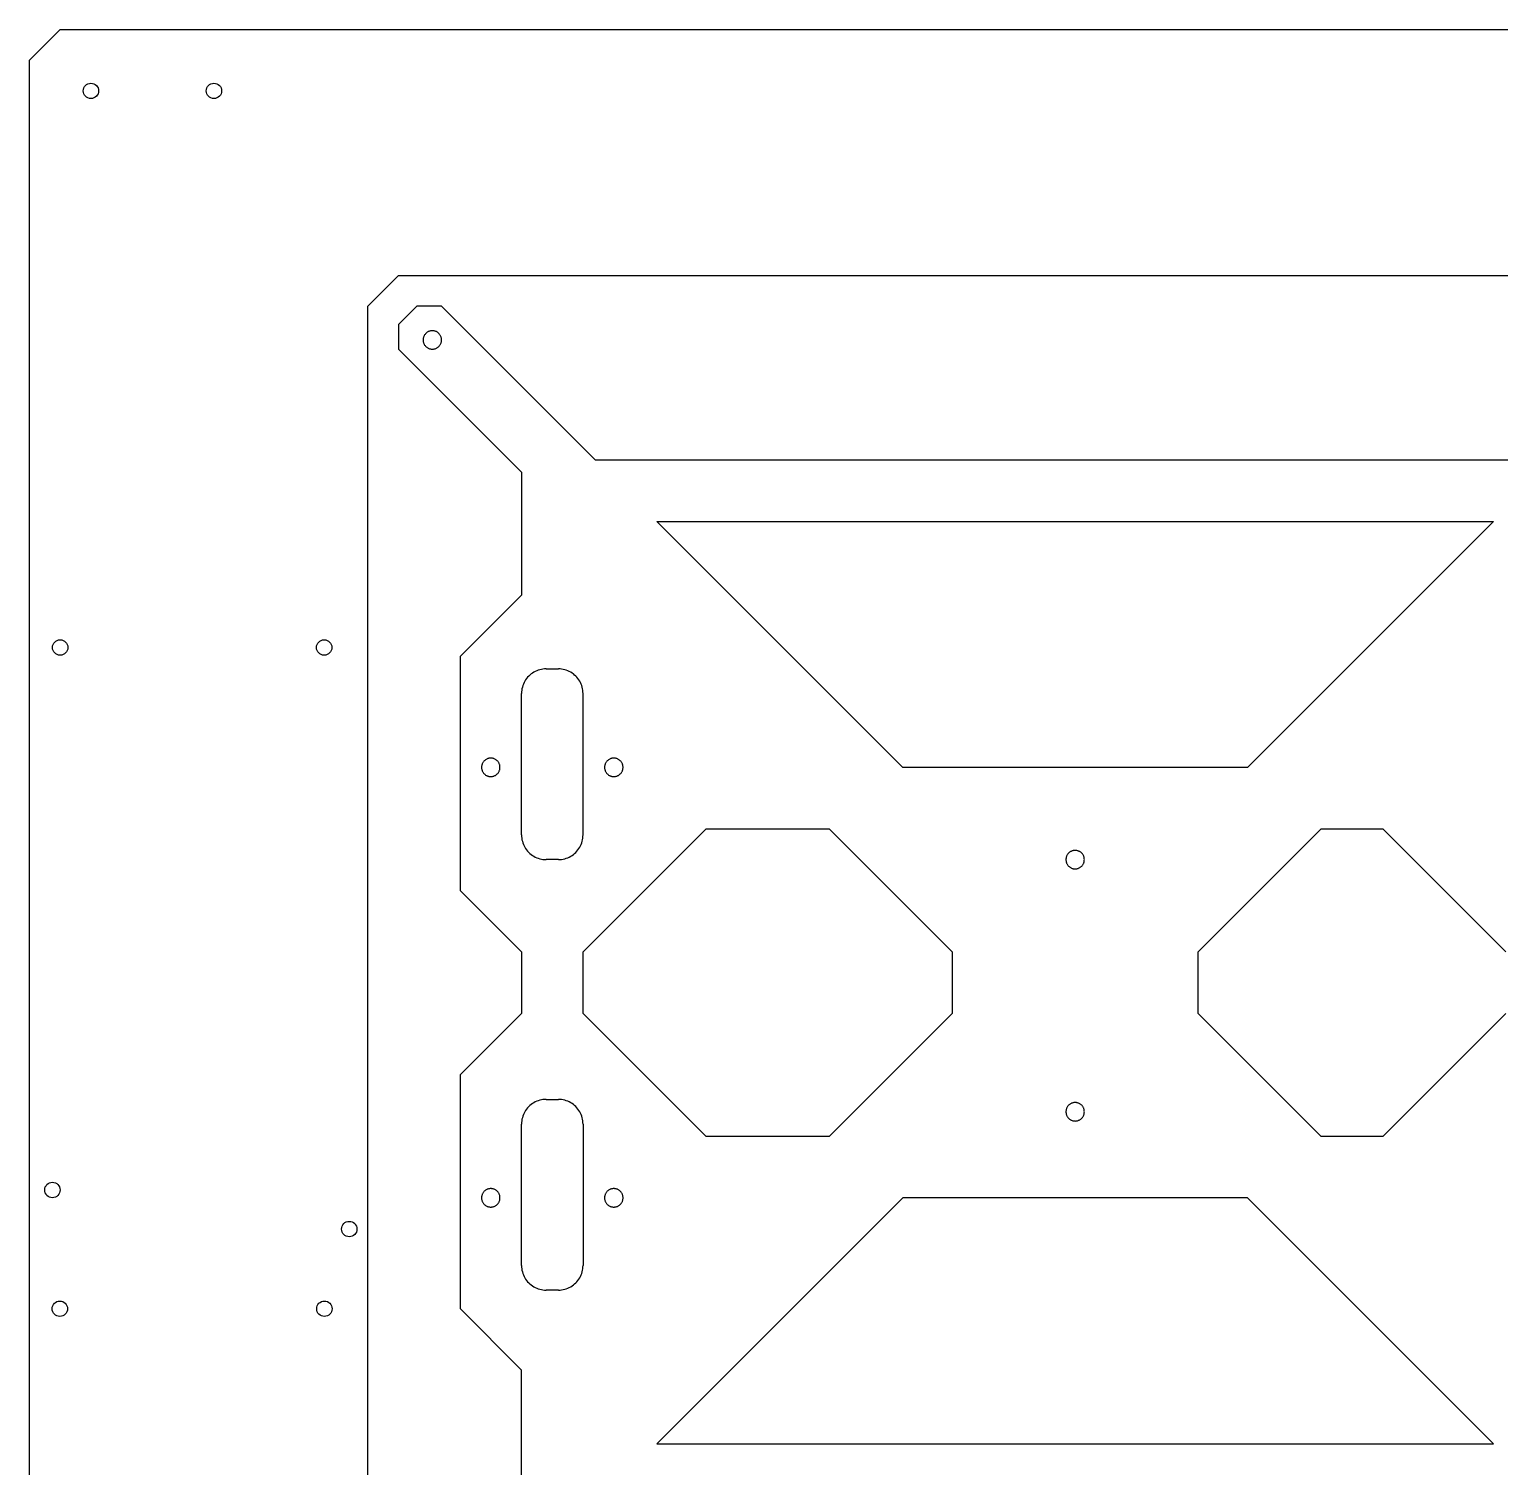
# Model space of a CAD drawing. Header units: millimetres. Extents: x -207 to 207, y -207 to 207.
# Drawn here: x -206.8 to 60.4, y -54.4 to 206.8 of the extents above; entities that cross this region are included whole.
import ezdxf

# ---------------------------------------------------------------- set-up
doc = ezdxf.new("R2010")
doc.units = ezdxf.units.MM
doc.layers.get('0').update_dxf_attribs({"true_color": 0xffffff})

msp = doc.modelspace()

# ---------------------------------------------------------------- linework, layer by layer
for p, q in [((-206.82, 201.23), (-201.23, 206.82)), ((-201.23, 206.82), (201.23, 206.82)), ((-206.82, -201.44), (-206.82, 201.23)), ((-145.33, 156.51), (-139.74, 162.1)), ((-139.74, 162.1), (139.74, 162.1)), ((-145.33, -145.33), (-145.33, 156.51)), ((-136.39, 156.51), (-139.74, 153.16)), ((-131.92, 156.51), (-136.39, 156.51)), ((-131.92, 156.51), (-103.97, 128.56)), ((-139.74, 153.16), (-139.74, 148.69)), ((-135.26, 150.58), (-135.27, 150.47)), ((-135.27, 150.47), (-135.27, 150.36)), ((-135.27, 150.36), (-135.27, 150.25)), ((-135.27, 150.25), (-135.26, 150.14)), ((-135.24, 150.69), (-135.26, 150.58)), ((-135.26, 150.14), (-135.24, 150.04)), ((-135.21, 150.8), (-135.24, 150.69)), ((-135.24, 150.04), (-135.21, 149.93)), ((-135.18, 150.9), (-135.21, 150.8)), ((-135.21, 149.93), (-135.18, 149.82)), ((-135.14, 151), (-135.18, 150.9)), ((-135.18, 149.82), (-135.14, 149.72)), ((-135.1, 151.1), (-135.14, 151)), ((-135.14, 149.72), (-135.1, 149.62)), ((-135.05, 151.2), (-135.1, 151.1)), ((-134.99, 151.29), (-135.05, 151.2)), ((-134.92, 151.38), (-134.99, 151.29)), ((-134.85, 151.47), (-134.92, 151.38)), ((-134.78, 151.55), (-134.85, 151.47)), ((-134.7, 151.62), (-134.78, 151.55)), ((-134.61, 151.69), (-134.7, 151.62)), ((-134.52, 151.76), (-134.61, 151.69)), ((-134.43, 151.81), (-134.52, 151.76)), ((-134.33, 151.87), (-134.43, 151.81)), ((-134.23, 151.91), (-134.33, 151.87)), ((-134.13, 151.95), (-134.23, 151.91)), ((-134.03, 151.98), (-134.13, 151.95)), ((-133.92, 152.01), (-134.03, 151.98)), ((-133.81, 152.02), (-133.92, 152.01)), ((-133.7, 152.04), (-133.81, 152.02)), ((-133.59, 152.04), (-133.7, 152.04)), ((-133.48, 152.04), (-133.59, 152.04)), ((-133.37, 152.02), (-133.48, 152.04)), ((-133.27, 152.01), (-133.37, 152.02)), ((-133.16, 151.98), (-133.27, 152.01)), ((-133.05, 151.95), (-133.16, 151.98)), ((-132.95, 151.91), (-133.05, 151.95)), ((-132.85, 151.87), (-132.95, 151.91)), ((-132.75, 151.81), (-132.85, 151.87)), ((-132.66, 151.76), (-132.75, 151.81)), ((-132.57, 151.69), (-132.66, 151.76)), ((-132.49, 151.62), (-132.57, 151.69)), ((-132.41, 151.55), (-132.49, 151.62)), ((-132.33, 151.47), (-132.41, 151.55)), ((-132.26, 151.38), (-132.33, 151.47)), ((-132.2, 151.29), (-132.26, 151.38)), ((-132.14, 151.2), (-132.2, 151.29)), ((-132.09, 151.1), (-132.14, 151.2)), ((-132.04, 151), (-132.09, 151.1)), ((-132.09, 149.62), (-132.04, 149.72)), ((-132.01, 150.9), (-132.04, 151)), ((-132.04, 149.72), (-132.01, 149.82)), ((-131.97, 150.8), (-132.01, 150.9)), ((-132.01, 149.82), (-131.97, 149.93)), ((-131.95, 150.69), (-131.97, 150.8)), ((-131.97, 149.93), (-131.95, 150.04)), ((-131.93, 150.58), (-131.95, 150.69)), ((-131.95, 150.04), (-131.93, 150.14)), ((-131.92, 150.47), (-131.93, 150.58)), ((-131.93, 150.14), (-131.92, 150.25)), ((-131.92, 150.36), (-131.92, 150.47)), ((-131.92, 150.25), (-131.92, 150.36)), ((-139.74, 148.69), (-117.38, 126.33)), ((-135.1, 149.62), (-135.05, 149.52)), ((-135.05, 149.52), (-134.99, 149.43)), ((-134.99, 149.43), (-134.92, 149.34)), ((-134.92, 149.34), (-134.85, 149.26)), ((-134.85, 149.26), (-134.78, 149.18)), ((-134.78, 149.18), (-134.7, 149.1)), ((-134.7, 149.1), (-134.61, 149.03)), ((-134.61, 149.03), (-134.52, 148.97)), ((-134.52, 148.97), (-134.43, 148.91)), ((-134.43, 148.91), (-134.33, 148.86)), ((-134.33, 148.86), (-134.23, 148.81)), ((-134.23, 148.81), (-134.13, 148.77)), ((-134.13, 148.77), (-134.03, 148.74)), ((-134.03, 148.74), (-133.92, 148.72)), ((-133.92, 148.72), (-133.81, 148.7)), ((-133.81, 148.7), (-133.7, 148.69)), ((-133.7, 148.69), (-133.59, 148.69)), ((-133.59, 148.69), (-133.48, 148.69)), ((-133.48, 148.69), (-133.37, 148.7)), ((-133.37, 148.7), (-133.27, 148.72)), ((-133.27, 148.72), (-133.16, 148.74)), ((-133.16, 148.74), (-133.05, 148.77)), ((-133.05, 148.77), (-132.95, 148.81)), ((-132.95, 148.81), (-132.85, 148.86)), ((-132.85, 148.86), (-132.75, 148.91)), ((-132.75, 148.91), (-132.66, 148.97)), ((-132.66, 148.97), (-132.57, 149.03)), ((-132.57, 149.03), (-132.49, 149.1)), ((-132.49, 149.1), (-132.41, 149.18)), ((-132.41, 149.18), (-132.33, 149.26)), ((-132.33, 149.26), (-132.26, 149.34)), ((-132.26, 149.34), (-132.2, 149.43)), ((-132.2, 149.43), (-132.14, 149.52)), ((-132.14, 149.52), (-132.09, 149.62)), ((-103.97, 128.56), (70.43, 128.56)), ((-117.38, 126.33), (-117.38, 103.97)), ((-92.79, 117.38), (-48.07, 72.67)), ((-92.79, 117.38), (59.25, 117.38)), ((59.25, 117.38), (14.53, 72.67)), ((-117.38, 103.97), (-128.56, 92.79)), ((-128.56, 92.79), (-128.56, 50.31)), ((-116.78, 88.32), (-116.92, 88.07)), ((-116.63, 88.57), (-116.78, 88.32)), ((-116.46, 88.81), (-116.63, 88.57)), ((-116.27, 89.04), (-116.46, 88.81)), ((-116.07, 89.25), (-116.27, 89.04)), ((-115.86, 89.45), (-116.07, 89.25)), ((-115.63, 89.64), (-115.86, 89.45)), ((-115.4, 89.81), (-115.63, 89.64)), ((-115.15, 89.96), (-115.4, 89.81)), ((-114.89, 90.1), (-115.15, 89.96)), ((-114.62, 90.22), (-114.89, 90.1)), ((-114.35, 90.32), (-114.62, 90.22)), ((-114.07, 90.41), (-114.35, 90.32)), ((-113.78, 90.47), (-114.07, 90.41)), ((-113.5, 90.52), (-113.78, 90.47)), ((-113.2, 90.55), (-113.5, 90.52)), ((-112.91, 90.56), (-113.2, 90.55)), ((-112.91, 90.56), (-110.68, 90.56)), ((-110.38, 90.55), (-110.68, 90.56)), ((-110.09, 90.52), (-110.38, 90.55)), ((-109.8, 90.47), (-110.09, 90.52)), ((-109.52, 90.41), (-109.8, 90.47)), ((-109.24, 90.32), (-109.52, 90.41)), ((-108.96, 90.22), (-109.24, 90.32)), ((-108.7, 90.1), (-108.96, 90.22)), ((-108.44, 89.96), (-108.7, 90.1)), ((-108.19, 89.81), (-108.44, 89.96)), ((-107.95, 89.64), (-108.19, 89.81)), ((-107.73, 89.45), (-107.95, 89.64)), ((-107.51, 89.25), (-107.73, 89.45)), ((-107.31, 89.04), (-107.51, 89.25)), ((-107.13, 88.81), (-107.31, 89.04)), ((-106.96, 88.57), (-107.13, 88.81)), ((-106.8, 88.32), (-106.96, 88.57)), ((-106.66, 88.07), (-106.8, 88.32)), ((-117.37, 86.38), (-117.38, 86.09)), ((-117.38, 60.38), (-117.38, 86.09)), ((-117.34, 86.67), (-117.37, 86.38)), ((-117.3, 86.96), (-117.34, 86.67)), ((-117.23, 87.25), (-117.3, 86.96)), ((-117.15, 87.53), (-117.23, 87.25)), ((-117.04, 87.8), (-117.15, 87.53)), ((-116.92, 88.07), (-117.04, 87.8)), ((-106.54, 87.8), (-106.66, 88.07)), ((-106.44, 87.53), (-106.54, 87.8)), ((-106.36, 87.25), (-106.44, 87.53)), ((-106.29, 86.96), (-106.36, 87.25)), ((-106.24, 86.67), (-106.29, 86.96)), ((-106.21, 86.38), (-106.24, 86.67)), ((-106.2, 86.09), (-106.21, 86.38)), ((-106.2, 60.38), (-106.2, 86.09)), ((-124.64, 72.88), (-124.65, 72.78)), ((-124.65, 72.78), (-124.65, 72.67)), ((-124.65, 72.67), (-124.65, 72.56)), ((-124.65, 72.56), (-124.64, 72.45)), ((-124.62, 72.99), (-124.64, 72.88)), ((-124.64, 72.45), (-124.62, 72.34)), ((-124.59, 73.1), (-124.62, 72.99)), ((-124.62, 72.34), (-124.59, 72.23)), ((-124.56, 73.2), (-124.59, 73.1)), ((-124.59, 72.23), (-124.56, 72.13)), ((-124.52, 73.31), (-124.56, 73.2)), ((-124.48, 73.41), (-124.52, 73.31)), ((-124.43, 73.5), (-124.48, 73.41)), ((-124.37, 73.6), (-124.43, 73.5)), ((-124.3, 73.69), (-124.37, 73.6)), ((-124.23, 73.77), (-124.3, 73.69)), ((-124.16, 73.85), (-124.23, 73.77)), ((-124.08, 73.93), (-124.16, 73.85)), ((-123.99, 74), (-124.08, 73.93)), ((-123.9, 74.06), (-123.99, 74)), ((-123.81, 74.12), (-123.9, 74.06)), ((-123.71, 74.17), (-123.81, 74.12)), ((-123.61, 74.22), (-123.71, 74.17)), ((-123.51, 74.25), (-123.61, 74.22)), ((-123.41, 74.29), (-123.51, 74.25)), ((-123.3, 74.31), (-123.41, 74.29)), ((-123.19, 74.33), (-123.3, 74.31)), ((-123.08, 74.34), (-123.19, 74.33)), ((-122.97, 74.34), (-123.08, 74.34)), ((-122.86, 74.34), (-122.97, 74.34)), ((-122.75, 74.33), (-122.86, 74.34)), ((-122.65, 74.31), (-122.75, 74.33)), ((-122.54, 74.29), (-122.65, 74.31)), ((-122.43, 74.25), (-122.54, 74.29)), ((-122.33, 74.22), (-122.43, 74.25)), ((-122.23, 74.17), (-122.33, 74.22)), ((-122.13, 74.12), (-122.23, 74.17)), ((-122.04, 74.06), (-122.13, 74.12)), ((-121.95, 74), (-122.04, 74.06)), ((-121.87, 73.93), (-121.95, 74)), ((-121.79, 73.85), (-121.87, 73.93)), ((-121.71, 73.77), (-121.79, 73.85)), ((-121.64, 73.69), (-121.71, 73.77)), ((-121.58, 73.6), (-121.64, 73.69)), ((-121.52, 73.5), (-121.58, 73.6)), ((-121.47, 73.41), (-121.52, 73.5)), ((-121.42, 73.31), (-121.47, 73.41)), ((-121.38, 73.2), (-121.42, 73.31)), ((-121.35, 73.1), (-121.38, 73.2)), ((-121.38, 72.13), (-121.35, 72.23)), ((-121.33, 72.99), (-121.35, 73.1)), ((-121.35, 72.23), (-121.33, 72.34)), ((-121.31, 72.88), (-121.33, 72.99)), ((-121.33, 72.34), (-121.31, 72.45)), ((-121.3, 72.78), (-121.31, 72.88)), ((-121.31, 72.45), (-121.3, 72.56)), ((-121.3, 72.67), (-121.3, 72.78)), ((-121.3, 72.56), (-121.3, 72.67)), ((-102.28, 72.88), (-102.29, 72.78)), ((-102.29, 72.78), (-102.29, 72.67)), ((-102.29, 72.67), (-102.29, 72.56)), ((-102.29, 72.56), (-102.28, 72.45)), ((-102.26, 72.99), (-102.28, 72.88)), ((-102.28, 72.45), (-102.26, 72.34)), ((-102.23, 73.1), (-102.26, 72.99)), ((-102.26, 72.34), (-102.23, 72.23)), ((-102.2, 73.2), (-102.23, 73.1)), ((-102.23, 72.23), (-102.2, 72.13)), ((-102.16, 73.31), (-102.2, 73.2)), ((-102.12, 73.41), (-102.16, 73.31)), ((-102.07, 73.5), (-102.12, 73.41)), ((-102.01, 73.6), (-102.07, 73.5)), ((-101.94, 73.69), (-102.01, 73.6)), ((-101.87, 73.77), (-101.94, 73.69)), ((-101.8, 73.85), (-101.87, 73.77)), ((-101.72, 73.93), (-101.8, 73.85)), ((-101.63, 74), (-101.72, 73.93)), ((-101.55, 74.06), (-101.63, 74)), ((-101.45, 74.12), (-101.55, 74.06)), ((-101.36, 74.17), (-101.45, 74.12)), ((-101.26, 74.22), (-101.36, 74.17)), ((-101.15, 74.25), (-101.26, 74.22)), ((-101.05, 74.29), (-101.15, 74.25)), ((-100.94, 74.31), (-101.05, 74.29)), ((-100.83, 74.33), (-100.94, 74.31)), ((-100.72, 74.34), (-100.83, 74.33)), ((-100.61, 74.34), (-100.72, 74.34)), ((-100.5, 74.34), (-100.61, 74.34)), ((-100.4, 74.33), (-100.5, 74.34)), ((-100.29, 74.31), (-100.4, 74.33)), ((-100.18, 74.29), (-100.29, 74.31)), ((-100.08, 74.25), (-100.18, 74.29)), ((-99.97, 74.22), (-100.08, 74.25)), ((-99.87, 74.17), (-99.97, 74.22)), ((-99.78, 74.12), (-99.87, 74.17)), ((-99.68, 74.06), (-99.78, 74.12)), ((-99.59, 74), (-99.68, 74.06)), ((-99.51, 73.93), (-99.59, 74)), ((-99.43, 73.85), (-99.51, 73.93)), ((-99.35, 73.77), (-99.43, 73.85)), ((-99.28, 73.69), (-99.35, 73.77)), ((-99.22, 73.6), (-99.28, 73.69)), ((-99.16, 73.5), (-99.22, 73.6)), ((-99.11, 73.41), (-99.16, 73.5)), ((-99.06, 73.31), (-99.11, 73.41)), ((-99.03, 73.2), (-99.06, 73.31)), ((-98.99, 73.1), (-99.03, 73.2)), ((-99.03, 72.13), (-98.99, 72.23)), ((-98.97, 72.99), (-98.99, 73.1)), ((-98.99, 72.23), (-98.97, 72.34)), ((-98.95, 72.88), (-98.97, 72.99)), ((-98.97, 72.34), (-98.95, 72.45)), ((-98.94, 72.78), (-98.95, 72.88)), ((-98.95, 72.45), (-98.94, 72.56)), ((-98.94, 72.67), (-98.94, 72.78)), ((-98.94, 72.56), (-98.94, 72.67)), ((14.53, 72.67), (-48.07, 72.67)), ((-124.56, 72.13), (-124.52, 72.02)), ((-124.52, 72.02), (-124.48, 71.92)), ((-124.48, 71.92), (-124.43, 71.83)), ((-124.43, 71.83), (-124.37, 71.73)), ((-124.37, 71.73), (-124.3, 71.64)), ((-124.3, 71.64), (-124.23, 71.56)), ((-124.23, 71.56), (-124.16, 71.48)), ((-124.16, 71.48), (-124.08, 71.41)), ((-124.08, 71.41), (-123.99, 71.34)), ((-123.99, 71.34), (-123.9, 71.27)), ((-123.9, 71.27), (-123.81, 71.21)), ((-123.81, 71.21), (-123.71, 71.16)), ((-123.71, 71.16), (-123.61, 71.12)), ((-123.61, 71.12), (-123.51, 71.08)), ((-123.51, 71.08), (-123.41, 71.05)), ((-123.41, 71.05), (-123.3, 71.02)), ((-123.3, 71.02), (-123.19, 71)), ((-123.19, 71), (-123.08, 70.99)), ((-123.08, 70.99), (-122.97, 70.99)), ((-122.97, 70.99), (-122.86, 70.99)), ((-122.86, 70.99), (-122.75, 71)), ((-122.75, 71), (-122.65, 71.02)), ((-122.65, 71.02), (-122.54, 71.05)), ((-122.54, 71.05), (-122.43, 71.08)), ((-122.43, 71.08), (-122.33, 71.12)), ((-122.33, 71.12), (-122.23, 71.16)), ((-122.23, 71.16), (-122.13, 71.21)), ((-122.13, 71.21), (-122.04, 71.27)), ((-122.04, 71.27), (-121.95, 71.34)), ((-121.95, 71.34), (-121.87, 71.41)), ((-121.87, 71.41), (-121.79, 71.48)), ((-121.79, 71.48), (-121.71, 71.56)), ((-121.71, 71.56), (-121.64, 71.64)), ((-121.64, 71.64), (-121.58, 71.73)), ((-121.58, 71.73), (-121.52, 71.83)), ((-121.52, 71.83), (-121.47, 71.92)), ((-121.47, 71.92), (-121.42, 72.02)), ((-121.42, 72.02), (-121.38, 72.13)), ((-102.2, 72.13), (-102.16, 72.02)), ((-102.16, 72.02), (-102.12, 71.92)), ((-102.12, 71.92), (-102.07, 71.83)), ((-102.07, 71.83), (-102.01, 71.73)), ((-102.01, 71.73), (-101.94, 71.64)), ((-101.94, 71.64), (-101.87, 71.56)), ((-101.87, 71.56), (-101.8, 71.48)), ((-101.8, 71.48), (-101.72, 71.41)), ((-101.72, 71.41), (-101.63, 71.34)), ((-101.63, 71.34), (-101.55, 71.27)), ((-101.55, 71.27), (-101.45, 71.21)), ((-101.45, 71.21), (-101.36, 71.16)), ((-101.36, 71.16), (-101.26, 71.12)), ((-101.26, 71.12), (-101.15, 71.08)), ((-101.15, 71.08), (-101.05, 71.05)), ((-101.05, 71.05), (-100.94, 71.02)), ((-100.94, 71.02), (-100.83, 71)), ((-100.83, 71), (-100.72, 70.99)), ((-100.72, 70.99), (-100.61, 70.99)), ((-100.61, 70.99), (-100.5, 70.99)), ((-100.5, 70.99), (-100.4, 71)), ((-100.4, 71), (-100.29, 71.02)), ((-100.29, 71.02), (-100.18, 71.05)), ((-100.18, 71.05), (-100.08, 71.08)), ((-100.08, 71.08), (-99.97, 71.12)), ((-99.97, 71.12), (-99.87, 71.16)), ((-99.87, 71.16), (-99.78, 71.21)), ((-99.78, 71.21), (-99.68, 71.27)), ((-99.68, 71.27), (-99.59, 71.34)), ((-99.59, 71.34), (-99.51, 71.41)), ((-99.51, 71.41), (-99.43, 71.48)), ((-99.43, 71.48), (-99.35, 71.56)), ((-99.35, 71.56), (-99.28, 71.64)), ((-99.28, 71.64), (-99.22, 71.73)), ((-99.22, 71.73), (-99.16, 71.83)), ((-99.16, 71.83), (-99.11, 71.92)), ((-99.11, 71.92), (-99.06, 72.02)), ((-99.06, 72.02), (-99.03, 72.13)), ((-106.2, 39.13), (-83.85, 61.49)), ((-83.85, 61.49), (-61.49, 61.49)), ((-61.49, 61.49), (-39.13, 39.13)), ((5.59, 39.13), (27.95, 61.49)), ((27.95, 61.49), (39.13, 61.49)), ((39.13, 61.49), (61.49, 39.13)), ((-117.38, 60.38), (-117.37, 60.08)), ((-117.37, 60.08), (-117.34, 59.79)), ((-117.34, 59.79), (-117.3, 59.5)), ((-117.3, 59.5), (-117.23, 59.22)), ((-117.23, 59.22), (-117.15, 58.94)), ((-117.15, 58.94), (-117.04, 58.67)), ((-106.54, 58.67), (-106.44, 58.94)), ((-106.44, 58.94), (-106.36, 59.22)), ((-106.36, 59.22), (-106.29, 59.5)), ((-106.29, 59.5), (-106.24, 59.79)), ((-106.24, 59.79), (-106.21, 60.08)), ((-106.21, 60.08), (-106.2, 60.38)), ((-117.04, 58.67), (-116.92, 58.4)), ((-116.92, 58.4), (-116.78, 58.14)), ((-116.78, 58.14), (-116.63, 57.89)), ((-116.63, 57.89), (-116.46, 57.65)), ((-116.46, 57.65), (-116.27, 57.43)), ((-116.27, 57.43), (-116.07, 57.21)), ((-116.07, 57.21), (-115.86, 57.01)), ((-115.86, 57.01), (-115.63, 56.83)), ((-115.63, 56.83), (-115.4, 56.66)), ((-115.4, 56.66), (-115.15, 56.5)), ((-115.15, 56.5), (-114.89, 56.37)), ((-114.89, 56.37), (-114.62, 56.25)), ((-114.62, 56.25), (-114.35, 56.14)), ((-114.35, 56.14), (-114.07, 56.06)), ((-109.52, 56.06), (-109.24, 56.14)), ((-109.24, 56.14), (-108.96, 56.25)), ((-108.96, 56.25), (-108.7, 56.37)), ((-108.7, 56.37), (-108.44, 56.5)), ((-108.44, 56.5), (-108.19, 56.66)), ((-108.19, 56.66), (-107.95, 56.83)), ((-107.95, 56.83), (-107.73, 57.01)), ((-107.73, 57.01), (-107.51, 57.21)), ((-107.51, 57.21), (-107.31, 57.43)), ((-107.31, 57.43), (-107.13, 57.65)), ((-107.13, 57.65), (-106.96, 57.89)), ((-106.96, 57.89), (-106.8, 58.14)), ((-106.8, 58.14), (-106.66, 58.4)), ((-106.66, 58.4), (-106.54, 58.67)), ((-18.43, 56.12), (-18.44, 56.01)), ((-18.41, 56.22), (-18.43, 56.12)), ((-18.39, 56.33), (-18.41, 56.22)), ((-18.36, 56.44), (-18.39, 56.33)), ((-18.32, 56.54), (-18.36, 56.44)), ((-18.27, 56.64), (-18.32, 56.54)), ((-18.22, 56.74), (-18.27, 56.64)), ((-18.16, 56.83), (-18.22, 56.74)), ((-18.1, 56.92), (-18.16, 56.83)), ((-18.03, 57), (-18.1, 56.92)), ((-17.95, 57.08), (-18.03, 57)), ((-17.87, 57.16), (-17.95, 57.08)), ((-17.79, 57.23), (-17.87, 57.16)), ((-17.7, 57.29), (-17.79, 57.23)), ((-17.61, 57.35), (-17.7, 57.29)), ((-17.51, 57.4), (-17.61, 57.35)), ((-17.41, 57.45), (-17.51, 57.4)), ((-17.31, 57.48), (-17.41, 57.45)), ((-17.2, 57.52), (-17.31, 57.48)), ((-17.1, 57.54), (-17.2, 57.52)), ((-16.99, 57.56), (-17.1, 57.54)), ((-16.88, 57.57), (-16.99, 57.56)), ((-16.77, 57.57), (-16.88, 57.57)), ((-16.66, 57.57), (-16.77, 57.57)), ((-16.55, 57.56), (-16.66, 57.57)), ((-16.44, 57.54), (-16.55, 57.56)), ((-16.34, 57.52), (-16.44, 57.54)), ((-16.23, 57.48), (-16.34, 57.52)), ((-16.13, 57.45), (-16.23, 57.48)), ((-16.03, 57.4), (-16.13, 57.45)), ((-15.93, 57.35), (-16.03, 57.4)), ((-15.84, 57.29), (-15.93, 57.35)), ((-15.75, 57.23), (-15.84, 57.29)), ((-15.66, 57.16), (-15.75, 57.23)), ((-15.58, 57.08), (-15.66, 57.16)), ((-15.51, 57), (-15.58, 57.08)), ((-15.44, 56.92), (-15.51, 57)), ((-15.37, 56.83), (-15.44, 56.92)), ((-15.32, 56.74), (-15.37, 56.83)), ((-15.27, 56.64), (-15.32, 56.74)), ((-15.22, 56.54), (-15.27, 56.64)), ((-15.18, 56.44), (-15.22, 56.54)), ((-15.15, 56.33), (-15.18, 56.44)), ((-15.12, 56.22), (-15.15, 56.33)), ((-15.11, 56.12), (-15.12, 56.22)), ((-15.1, 56.01), (-15.11, 56.12)), ((-114.07, 56.06), (-113.78, 55.99)), ((-113.78, 55.99), (-113.5, 55.94)), ((-113.5, 55.94), (-113.2, 55.91)), ((-113.2, 55.91), (-112.91, 55.9)), ((-110.68, 55.9), (-112.91, 55.9)), ((-110.68, 55.9), (-110.38, 55.91)), ((-110.38, 55.91), (-110.09, 55.94)), ((-110.09, 55.94), (-109.8, 55.99)), ((-109.8, 55.99), (-109.52, 56.06)), ((-18.44, 56.01), (-18.45, 55.9)), ((-18.45, 55.9), (-18.44, 55.79)), ((-18.44, 55.79), (-18.43, 55.68)), ((-18.43, 55.68), (-18.41, 55.57)), ((-18.41, 55.57), (-18.39, 55.46)), ((-18.39, 55.46), (-18.36, 55.36)), ((-18.36, 55.36), (-18.32, 55.26)), ((-18.32, 55.26), (-18.27, 55.16)), ((-18.27, 55.16), (-18.22, 55.06)), ((-18.22, 55.06), (-18.16, 54.97)), ((-18.16, 54.97), (-18.1, 54.88)), ((-18.1, 54.88), (-18.03, 54.79)), ((-18.03, 54.79), (-17.95, 54.71)), ((-17.95, 54.71), (-17.87, 54.64)), ((-17.87, 54.64), (-17.79, 54.57)), ((-17.79, 54.57), (-17.7, 54.5)), ((-17.7, 54.5), (-17.61, 54.44)), ((-17.61, 54.44), (-17.51, 54.39)), ((-17.51, 54.39), (-17.41, 54.35)), ((-17.41, 54.35), (-17.31, 54.31)), ((-17.31, 54.31), (-17.2, 54.28)), ((-17.2, 54.28), (-17.1, 54.25)), ((-17.1, 54.25), (-16.99, 54.23)), ((-16.99, 54.23), (-16.88, 54.22)), ((-16.88, 54.22), (-16.77, 54.22)), ((-16.77, 54.22), (-16.66, 54.22)), ((-16.66, 54.22), (-16.55, 54.23)), ((-16.55, 54.23), (-16.44, 54.25)), ((-16.44, 54.25), (-16.34, 54.28)), ((-16.34, 54.28), (-16.23, 54.31)), ((-16.23, 54.31), (-16.13, 54.35)), ((-16.13, 54.35), (-16.03, 54.39)), ((-16.03, 54.39), (-15.93, 54.44)), ((-15.93, 54.44), (-15.84, 54.5)), ((-15.84, 54.5), (-15.75, 54.57)), ((-15.75, 54.57), (-15.66, 54.64)), ((-15.66, 54.64), (-15.58, 54.71)), ((-15.58, 54.71), (-15.51, 54.79)), ((-15.51, 54.79), (-15.44, 54.88)), ((-15.44, 54.88), (-15.37, 54.97)), ((-15.37, 54.97), (-15.32, 55.06)), ((-15.32, 55.06), (-15.27, 55.16)), ((-15.27, 55.16), (-15.22, 55.26)), ((-15.22, 55.26), (-15.18, 55.36)), ((-15.18, 55.36), (-15.15, 55.46)), ((-15.15, 55.46), (-15.12, 55.57)), ((-15.12, 55.57), (-15.11, 55.68)), ((-15.11, 55.68), (-15.1, 55.79)), ((-15.09, 55.9), (-15.1, 56.01)), ((-15.1, 55.79), (-15.09, 55.9)), ((-128.56, 50.31), (-117.38, 39.13)), ((-117.38, 39.13), (-117.38, 27.95)), ((-106.2, 27.95), (-106.2, 39.13)), ((-39.13, 39.13), (-39.13, 27.95)), ((5.59, 27.95), (5.59, 39.13)), ((-117.38, 27.95), (-128.56, 16.77)), ((-83.85, 5.59), (-106.2, 27.95)), ((-39.13, 27.95), (-61.49, 5.59)), ((27.95, 5.59), (5.59, 27.95)), ((61.49, 27.95), (39.13, 5.59)), ((-128.56, 16.77), (-128.56, -25.71)), ((-116.27, 10.77), (-116.46, 10.55)), ((-116.07, 10.99), (-116.27, 10.77)), ((-115.86, 11.19), (-116.07, 10.99)), ((-115.63, 11.37), (-115.86, 11.19)), ((-115.4, 11.54), (-115.63, 11.37)), ((-115.15, 11.7), (-115.4, 11.54)), ((-114.89, 11.84), (-115.15, 11.7)), ((-114.62, 11.96), (-114.89, 11.84)), ((-114.35, 12.06), (-114.62, 11.96)), ((-114.07, 12.14), (-114.35, 12.06)), ((-113.78, 12.21), (-114.07, 12.14)), ((-113.5, 12.26), (-113.78, 12.21)), ((-113.2, 12.29), (-113.5, 12.26)), ((-112.91, 12.3), (-113.2, 12.29)), ((-112.91, 12.3), (-110.68, 12.3)), ((-110.38, 12.29), (-110.68, 12.3)), ((-110.09, 12.26), (-110.38, 12.29)), ((-109.8, 12.21), (-110.09, 12.26)), ((-109.52, 12.14), (-109.8, 12.21)), ((-109.24, 12.06), (-109.52, 12.14)), ((-108.96, 11.96), (-109.24, 12.06)), ((-108.7, 11.84), (-108.96, 11.96)), ((-108.44, 11.7), (-108.7, 11.84)), ((-108.19, 11.54), (-108.44, 11.7)), ((-107.95, 11.37), (-108.19, 11.54)), ((-107.73, 11.19), (-107.95, 11.37)), ((-107.51, 10.99), (-107.73, 11.19)), ((-107.31, 10.77), (-107.51, 10.99)), ((-107.13, 10.55), (-107.31, 10.77)), ((-18.32, 10.7), (-18.36, 10.6)), ((-18.27, 10.8), (-18.32, 10.7)), ((-18.22, 10.9), (-18.27, 10.8)), ((-18.16, 10.99), (-18.22, 10.9)), ((-18.1, 11.08), (-18.16, 10.99)), ((-18.03, 11.17), (-18.1, 11.08)), ((-17.95, 11.25), (-18.03, 11.17)), ((-17.87, 11.32), (-17.95, 11.25)), ((-17.79, 11.39), (-17.87, 11.32)), ((-17.7, 11.46), (-17.79, 11.39)), ((-17.61, 11.51), (-17.7, 11.46)), ((-17.51, 11.57), (-17.61, 11.51)), ((-17.41, 11.61), (-17.51, 11.57)), ((-17.31, 11.65), (-17.41, 11.61)), ((-17.2, 11.68), (-17.31, 11.65)), ((-17.1, 11.71), (-17.2, 11.68)), ((-16.99, 11.72), (-17.1, 11.71)), ((-16.88, 11.73), (-16.99, 11.72)), ((-16.77, 11.74), (-16.88, 11.73)), ((-16.66, 11.73), (-16.77, 11.74)), ((-16.55, 11.72), (-16.66, 11.73)), ((-16.44, 11.71), (-16.55, 11.72)), ((-16.34, 11.68), (-16.44, 11.71)), ((-16.23, 11.65), (-16.34, 11.68)), ((-16.13, 11.61), (-16.23, 11.65)), ((-16.03, 11.57), (-16.13, 11.61)), ((-15.93, 11.51), (-16.03, 11.57)), ((-15.84, 11.46), (-15.93, 11.51)), ((-15.75, 11.39), (-15.84, 11.46)), ((-15.66, 11.32), (-15.75, 11.39)), ((-15.58, 11.25), (-15.66, 11.32)), ((-15.51, 11.17), (-15.58, 11.25)), ((-15.44, 11.08), (-15.51, 11.17)), ((-15.37, 10.99), (-15.44, 11.08)), ((-15.32, 10.9), (-15.37, 10.99)), ((-15.27, 10.8), (-15.32, 10.9)), ((-15.22, 10.7), (-15.27, 10.8)), ((-15.18, 10.6), (-15.22, 10.7)), ((-117.37, 8.12), (-117.38, 7.83)), ((-117.34, 8.41), (-117.37, 8.12)), ((-117.3, 8.7), (-117.34, 8.41)), ((-117.23, 8.98), (-117.3, 8.7)), ((-117.15, 9.26), (-117.23, 8.98)), ((-117.04, 9.54), (-117.15, 9.26)), ((-116.92, 9.8), (-117.04, 9.54)), ((-116.78, 10.06), (-116.92, 9.8)), ((-116.63, 10.31), (-116.78, 10.06)), ((-116.46, 10.55), (-116.63, 10.31)), ((-106.96, 10.31), (-107.13, 10.55)), ((-106.8, 10.06), (-106.96, 10.31)), ((-106.66, 9.8), (-106.8, 10.06)), ((-106.54, 9.54), (-106.66, 9.8)), ((-106.44, 9.26), (-106.54, 9.54)), ((-106.36, 8.98), (-106.44, 9.26)), ((-106.29, 8.7), (-106.36, 8.98)), ((-106.24, 8.41), (-106.29, 8.7)), ((-106.21, 8.12), (-106.24, 8.41)), ((-106.2, 7.83), (-106.21, 8.12)), ((-18.44, 10.17), (-18.45, 10.06)), ((-18.45, 10.06), (-18.44, 9.95)), ((-18.43, 10.28), (-18.44, 10.17)), ((-18.44, 9.95), (-18.43, 9.84)), ((-18.41, 10.39), (-18.43, 10.28)), ((-18.43, 9.84), (-18.41, 9.73)), ((-18.39, 10.5), (-18.41, 10.39)), ((-18.41, 9.73), (-18.39, 9.63)), ((-18.36, 10.6), (-18.39, 10.5)), ((-18.39, 9.63), (-18.36, 9.52)), ((-18.36, 9.52), (-18.32, 9.42)), ((-18.32, 9.42), (-18.27, 9.32)), ((-18.27, 9.32), (-18.22, 9.22)), ((-18.22, 9.22), (-18.16, 9.13)), ((-18.16, 9.13), (-18.1, 9.04)), ((-18.1, 9.04), (-18.03, 8.96)), ((-18.03, 8.96), (-17.95, 8.88)), ((-17.95, 8.88), (-17.87, 8.8)), ((-17.87, 8.8), (-17.79, 8.73)), ((-17.79, 8.73), (-17.7, 8.67)), ((-17.7, 8.67), (-17.61, 8.61)), ((-17.61, 8.61), (-17.51, 8.56)), ((-17.51, 8.56), (-17.41, 8.51)), ((-17.41, 8.51), (-17.31, 8.47)), ((-17.31, 8.47), (-17.2, 8.44)), ((-17.2, 8.44), (-17.1, 8.42)), ((-17.1, 8.42), (-16.99, 8.4)), ((-16.99, 8.4), (-16.88, 8.39)), ((-16.88, 8.39), (-16.77, 8.38)), ((-16.77, 8.38), (-16.66, 8.39)), ((-16.66, 8.39), (-16.55, 8.4)), ((-16.55, 8.4), (-16.44, 8.42)), ((-16.44, 8.42), (-16.34, 8.44)), ((-16.34, 8.44), (-16.23, 8.47)), ((-16.23, 8.47), (-16.13, 8.51)), ((-16.13, 8.51), (-16.03, 8.56)), ((-16.03, 8.56), (-15.93, 8.61)), ((-15.93, 8.61), (-15.84, 8.67)), ((-15.84, 8.67), (-15.75, 8.73)), ((-15.75, 8.73), (-15.66, 8.8)), ((-15.66, 8.8), (-15.58, 8.88)), ((-15.58, 8.88), (-15.51, 8.96)), ((-15.51, 8.96), (-15.44, 9.04)), ((-15.44, 9.04), (-15.37, 9.13)), ((-15.37, 9.13), (-15.32, 9.22)), ((-15.32, 9.22), (-15.27, 9.32)), ((-15.27, 9.32), (-15.22, 9.42)), ((-15.22, 9.42), (-15.18, 9.52)), ((-15.15, 10.5), (-15.18, 10.6)), ((-15.18, 9.52), (-15.15, 9.63)), ((-15.12, 10.39), (-15.15, 10.5)), ((-15.15, 9.63), (-15.12, 9.73)), ((-15.11, 10.28), (-15.12, 10.39)), ((-15.12, 9.73), (-15.11, 9.84)), ((-15.1, 10.17), (-15.11, 10.28)), ((-15.11, 9.84), (-15.1, 9.95)), ((-15.09, 10.06), (-15.1, 10.17)), ((-15.1, 9.95), (-15.09, 10.06)), ((-117.38, -17.89), (-117.38, 7.83)), ((-106.2, 7.83), (-106.2, -17.89)), ((-61.49, 5.59), (-83.85, 5.59)), ((39.13, 5.59), (27.95, 5.59)), ((-124.62, -5.26), (-124.64, -5.37)), ((-124.59, -5.16), (-124.62, -5.26)), ((-124.56, -5.05), (-124.59, -5.16)), ((-124.52, -4.95), (-124.56, -5.05)), ((-124.48, -4.85), (-124.52, -4.95)), ((-124.43, -4.75), (-124.48, -4.85)), ((-124.37, -4.66), (-124.43, -4.75)), ((-124.3, -4.57), (-124.37, -4.66)), ((-124.23, -4.48), (-124.3, -4.57)), ((-124.16, -4.4), (-124.23, -4.48)), ((-124.08, -4.33), (-124.16, -4.4)), ((-123.99, -4.26), (-124.08, -4.33)), ((-123.9, -4.2), (-123.99, -4.26)), ((-123.81, -4.14), (-123.9, -4.2)), ((-123.71, -4.09), (-123.81, -4.14)), ((-123.61, -4.04), (-123.71, -4.09)), ((-123.51, -4), (-123.61, -4.04)), ((-123.41, -3.97), (-123.51, -4)), ((-123.3, -3.94), (-123.41, -3.97)), ((-123.19, -3.93), (-123.3, -3.94)), ((-123.08, -3.92), (-123.19, -3.93)), ((-122.97, -3.91), (-123.08, -3.92)), ((-122.86, -3.92), (-122.97, -3.91)), ((-122.75, -3.93), (-122.86, -3.92)), ((-122.65, -3.94), (-122.75, -3.93)), ((-122.54, -3.97), (-122.65, -3.94)), ((-122.43, -4), (-122.54, -3.97)), ((-122.33, -4.04), (-122.43, -4)), ((-122.23, -4.09), (-122.33, -4.04)), ((-122.13, -4.14), (-122.23, -4.09)), ((-122.04, -4.2), (-122.13, -4.14)), ((-121.95, -4.26), (-122.04, -4.2)), ((-121.87, -4.33), (-121.95, -4.26)), ((-121.79, -4.4), (-121.87, -4.33)), ((-121.71, -4.48), (-121.79, -4.4)), ((-121.64, -4.57), (-121.71, -4.48)), ((-121.58, -4.66), (-121.64, -4.57)), ((-121.52, -4.75), (-121.58, -4.66)), ((-121.47, -4.85), (-121.52, -4.75)), ((-121.42, -4.95), (-121.47, -4.85)), ((-121.38, -5.05), (-121.42, -4.95)), ((-121.35, -5.16), (-121.38, -5.05)), ((-121.33, -5.26), (-121.35, -5.16)), ((-121.31, -5.37), (-121.33, -5.26)), ((-102.26, -5.26), (-102.28, -5.37)), ((-102.23, -5.16), (-102.26, -5.26)), ((-102.2, -5.05), (-102.23, -5.16)), ((-102.16, -4.95), (-102.2, -5.05)), ((-102.12, -4.85), (-102.16, -4.95)), ((-102.07, -4.75), (-102.12, -4.85)), ((-102.01, -4.66), (-102.07, -4.75)), ((-101.94, -4.57), (-102.01, -4.66)), ((-101.87, -4.48), (-101.94, -4.57)), ((-101.8, -4.4), (-101.87, -4.48)), ((-101.72, -4.33), (-101.8, -4.4)), ((-101.63, -4.26), (-101.72, -4.33)), ((-101.55, -4.2), (-101.63, -4.26)), ((-101.45, -4.14), (-101.55, -4.2)), ((-101.36, -4.09), (-101.45, -4.14)), ((-101.26, -4.04), (-101.36, -4.09)), ((-101.15, -4), (-101.26, -4.04)), ((-101.05, -3.97), (-101.15, -4)), ((-100.94, -3.94), (-101.05, -3.97)), ((-100.83, -3.93), (-100.94, -3.94)), ((-100.72, -3.92), (-100.83, -3.93)), ((-100.61, -3.91), (-100.72, -3.92)), ((-100.5, -3.92), (-100.61, -3.91)), ((-100.4, -3.93), (-100.5, -3.92)), ((-100.29, -3.94), (-100.4, -3.93)), ((-100.18, -3.97), (-100.29, -3.94)), ((-100.08, -4), (-100.18, -3.97)), ((-99.97, -4.04), (-100.08, -4)), ((-99.87, -4.09), (-99.97, -4.04)), ((-99.78, -4.14), (-99.87, -4.09)), ((-99.68, -4.2), (-99.78, -4.14)), ((-99.59, -4.26), (-99.68, -4.2)), ((-99.51, -4.33), (-99.59, -4.26)), ((-99.43, -4.4), (-99.51, -4.33)), ((-99.35, -4.48), (-99.43, -4.4)), ((-99.28, -4.57), (-99.35, -4.48)), ((-99.22, -4.66), (-99.28, -4.57)), ((-99.16, -4.75), (-99.22, -4.66)), ((-99.11, -4.85), (-99.16, -4.75)), ((-99.06, -4.95), (-99.11, -4.85)), ((-99.03, -5.05), (-99.06, -4.95)), ((-98.99, -5.16), (-99.03, -5.05)), ((-98.97, -5.26), (-98.99, -5.16)), ((-98.95, -5.37), (-98.97, -5.26)), ((-124.64, -5.37), (-124.65, -5.48)), ((-124.65, -5.48), (-124.65, -5.59)), ((-124.65, -5.59), (-124.65, -5.7)), ((-124.65, -5.7), (-124.64, -5.81)), ((-124.64, -5.81), (-124.62, -5.92)), ((-124.62, -5.92), (-124.59, -6.02)), ((-124.59, -6.02), (-124.56, -6.13)), ((-124.56, -6.13), (-124.52, -6.23)), ((-124.52, -6.23), (-124.48, -6.33)), ((-124.48, -6.33), (-124.43, -6.43)), ((-124.43, -6.43), (-124.37, -6.52)), ((-124.37, -6.52), (-124.3, -6.61)), ((-124.3, -6.61), (-124.23, -6.7)), ((-124.23, -6.7), (-124.16, -6.78)), ((-124.16, -6.78), (-124.08, -6.85)), ((-124.08, -6.85), (-123.99, -6.92)), ((-123.99, -6.92), (-123.9, -6.98)), ((-123.9, -6.98), (-123.81, -7.04)), ((-123.81, -7.04), (-123.71, -7.09)), ((-123.71, -7.09), (-123.61, -7.14)), ((-123.61, -7.14), (-123.51, -7.18)), ((-123.51, -7.18), (-123.41, -7.21)), ((-123.41, -7.21), (-123.3, -7.23)), ((-123.3, -7.23), (-123.19, -7.25)), ((-123.19, -7.25), (-123.08, -7.26)), ((-123.08, -7.26), (-122.97, -7.27)), ((-122.97, -7.27), (-122.86, -7.26)), ((-122.86, -7.26), (-122.75, -7.25)), ((-122.75, -7.25), (-122.65, -7.23)), ((-122.65, -7.23), (-122.54, -7.21)), ((-122.54, -7.21), (-122.43, -7.18)), ((-122.43, -7.18), (-122.33, -7.14)), ((-122.33, -7.14), (-122.23, -7.09)), ((-122.23, -7.09), (-122.13, -7.04)), ((-122.13, -7.04), (-122.04, -6.98)), ((-122.04, -6.98), (-121.95, -6.92)), ((-121.95, -6.92), (-121.87, -6.85)), ((-121.87, -6.85), (-121.79, -6.78)), ((-121.79, -6.78), (-121.71, -6.7)), ((-121.71, -6.7), (-121.64, -6.61)), ((-121.64, -6.61), (-121.58, -6.52)), ((-121.58, -6.52), (-121.52, -6.43)), ((-121.52, -6.43), (-121.47, -6.33)), ((-121.47, -6.33), (-121.42, -6.23)), ((-121.42, -6.23), (-121.38, -6.13)), ((-121.38, -6.13), (-121.35, -6.02)), ((-121.35, -6.02), (-121.33, -5.92)), ((-121.33, -5.92), (-121.31, -5.81)), ((-121.3, -5.48), (-121.31, -5.37)), ((-121.31, -5.81), (-121.3, -5.7)), ((-121.3, -5.59), (-121.3, -5.48)), ((-121.3, -5.7), (-121.3, -5.59)), ((-102.28, -5.37), (-102.29, -5.48)), ((-102.29, -5.48), (-102.29, -5.59)), ((-102.29, -5.59), (-102.29, -5.7)), ((-102.29, -5.7), (-102.28, -5.81)), ((-102.28, -5.81), (-102.26, -5.92)), ((-102.26, -5.92), (-102.23, -6.02)), ((-102.23, -6.02), (-102.2, -6.13)), ((-102.2, -6.13), (-102.16, -6.23)), ((-102.16, -6.23), (-102.12, -6.33)), ((-102.12, -6.33), (-102.07, -6.43)), ((-102.07, -6.43), (-102.01, -6.52)), ((-102.01, -6.52), (-101.94, -6.61)), ((-101.94, -6.61), (-101.87, -6.7)), ((-101.87, -6.7), (-101.8, -6.78)), ((-101.8, -6.78), (-101.72, -6.85)), ((-101.72, -6.85), (-101.63, -6.92)), ((-101.63, -6.92), (-101.55, -6.98)), ((-101.55, -6.98), (-101.45, -7.04)), ((-101.45, -7.04), (-101.36, -7.09)), ((-101.36, -7.09), (-101.26, -7.14)), ((-101.26, -7.14), (-101.15, -7.18)), ((-101.15, -7.18), (-101.05, -7.21)), ((-101.05, -7.21), (-100.94, -7.23)), ((-100.94, -7.23), (-100.83, -7.25)), ((-100.83, -7.25), (-100.72, -7.26)), ((-100.72, -7.26), (-100.61, -7.27)), ((-100.61, -7.27), (-100.5, -7.26)), ((-100.5, -7.26), (-100.4, -7.25)), ((-100.4, -7.25), (-100.29, -7.23)), ((-100.29, -7.23), (-100.18, -7.21)), ((-100.18, -7.21), (-100.08, -7.18)), ((-100.08, -7.18), (-99.97, -7.14)), ((-99.97, -7.14), (-99.87, -7.09)), ((-99.87, -7.09), (-99.78, -7.04)), ((-99.78, -7.04), (-99.68, -6.98)), ((-99.68, -6.98), (-99.59, -6.92)), ((-99.59, -6.92), (-99.51, -6.85)), ((-99.51, -6.85), (-99.43, -6.78)), ((-99.43, -6.78), (-99.35, -6.7)), ((-99.35, -6.7), (-99.28, -6.61)), ((-99.28, -6.61), (-99.22, -6.52)), ((-99.22, -6.52), (-99.16, -6.43)), ((-99.16, -6.43), (-99.11, -6.33)), ((-99.11, -6.33), (-99.06, -6.23)), ((-99.06, -6.23), (-99.03, -6.13)), ((-99.03, -6.13), (-98.99, -6.02)), ((-98.99, -6.02), (-98.97, -5.92)), ((-98.97, -5.92), (-98.95, -5.81)), ((-98.94, -5.48), (-98.95, -5.37)), ((-98.95, -5.81), (-98.94, -5.7)), ((-98.94, -5.59), (-98.94, -5.48)), ((-98.94, -5.7), (-98.94, -5.59)), ((-48.07, -5.59), (-92.79, -50.31)), ((14.53, -5.59), (-48.07, -5.59)), ((14.53, -5.59), (59.25, -50.31)), ((-117.38, -17.89), (-117.37, -18.18)), ((-117.37, -18.18), (-117.34, -18.47)), ((-117.34, -18.47), (-117.3, -18.76)), ((-106.29, -18.76), (-106.24, -18.47)), ((-106.24, -18.47), (-106.21, -18.18)), ((-106.21, -18.18), (-106.2, -17.89)), ((-117.3, -18.76), (-117.23, -19.04)), ((-117.23, -19.04), (-117.15, -19.32)), ((-117.15, -19.32), (-117.04, -19.6)), ((-117.04, -19.6), (-116.92, -19.86)), ((-116.92, -19.86), (-116.78, -20.12)), ((-116.78, -20.12), (-116.63, -20.37)), ((-116.63, -20.37), (-116.46, -20.61)), ((-116.46, -20.61), (-116.27, -20.84)), ((-116.27, -20.84), (-116.07, -21.05)), ((-116.07, -21.05), (-115.86, -21.25)), ((-115.86, -21.25), (-115.63, -21.43)), ((-107.95, -21.43), (-107.73, -21.25)), ((-107.73, -21.25), (-107.51, -21.05)), ((-107.51, -21.05), (-107.31, -20.84)), ((-107.31, -20.84), (-107.13, -20.61)), ((-107.13, -20.61), (-106.96, -20.37)), ((-106.96, -20.37), (-106.8, -20.12)), ((-106.8, -20.12), (-106.66, -19.86)), ((-106.66, -19.86), (-106.54, -19.6)), ((-106.54, -19.6), (-106.44, -19.32)), ((-106.44, -19.32), (-106.36, -19.04)), ((-106.36, -19.04), (-106.29, -18.76)), ((-115.63, -21.43), (-115.4, -21.61)), ((-115.4, -21.61), (-115.15, -21.76)), ((-115.15, -21.76), (-114.89, -21.9)), ((-114.89, -21.9), (-114.62, -22.02)), ((-114.62, -22.02), (-114.35, -22.12)), ((-114.35, -22.12), (-114.07, -22.21)), ((-114.07, -22.21), (-113.78, -22.27)), ((-113.78, -22.27), (-113.5, -22.32)), ((-113.5, -22.32), (-113.2, -22.35)), ((-113.2, -22.35), (-112.91, -22.36)), ((-110.68, -22.36), (-112.91, -22.36)), ((-110.68, -22.36), (-110.38, -22.35)), ((-110.38, -22.35), (-110.09, -22.32)), ((-110.09, -22.32), (-109.8, -22.27)), ((-109.8, -22.27), (-109.52, -22.21)), ((-109.52, -22.21), (-109.24, -22.12)), ((-109.24, -22.12), (-108.96, -22.02)), ((-108.96, -22.02), (-108.7, -21.9)), ((-108.7, -21.9), (-108.44, -21.76)), ((-108.44, -21.76), (-108.19, -21.61)), ((-108.19, -21.61), (-107.95, -21.43)), ((-128.56, -25.71), (-117.38, -36.89)), ((-117.38, -59.25), (-117.38, -36.89)), ((-92.79, -50.31), (59.25, -50.31))]:
    msp.add_line(p, q)
for centre in [(-195.64, 195.64), (-173.28, 195.64), (-201.23, 94.46), (-153.25, 94.46), (-202.64, -4.16), (-148.69, -11.26), (-201.28, -25.75), (-153.21, -25.75)]:
    msp.add_circle(centre, 1.4)

doc.saveas('drawing.dxf')
